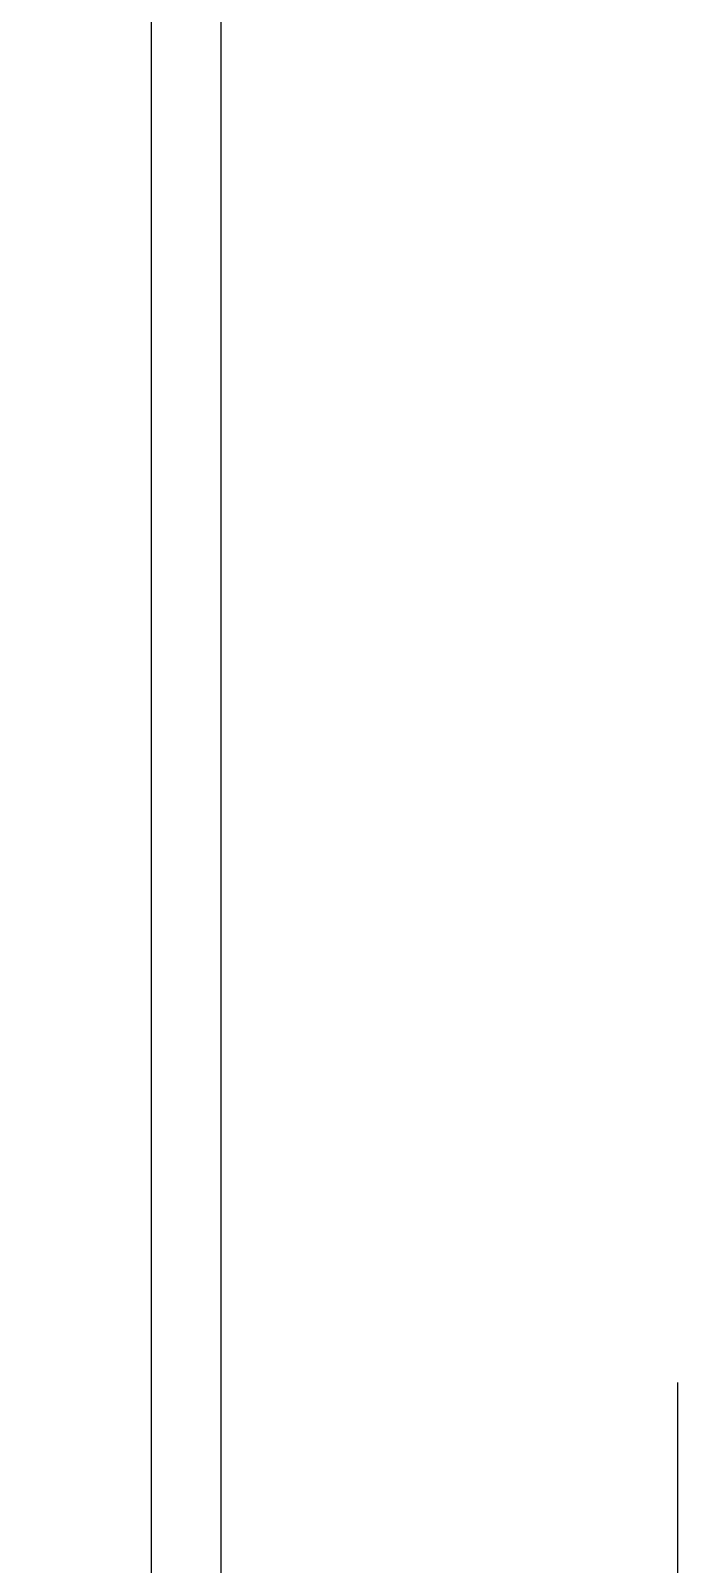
# Model space of a CAD drawing. Extents: x -1396510 to 1250330, y -1892470 to 1623980.
# Drawn here: x -1167173.5 to -1166996.4, y -62751.8 to -62331.8 of the extents above; entities that cross this region are included whole.
import ezdxf

# ---------------------------------------------------------------- set-up
doc = ezdxf.new("R2010")
doc.units = 0
doc.header["$LTSCALE"] = 1000
doc.header["$MEASUREMENT"] = 0
doc.styles.get("Standard").update_dxf_attribs({"font": 'gbenor.shx', "bigfont": 'gbcbig.shx'})
doc.dimstyles.get("Standard").update_dxf_attribs({"dimscale": 100, "dimtxt": 3.5, "dimasz": 1, "dimexe": 2.5, "dimexo": 3, "dimgap": 1.5, "dimtad": 1, "dimdec": 0, "dimzin": 0, "dimdsep": 46, "dimtxsty": 'Standard', "dimblk": 'ARCHTICK', "dimcen": 0.09, "dimadec": 0, "dimazin": 0, "dimtfac": 1, "dimtdec": 0, "dimtix": 1, "dimtmove": 2, "dimatfit": 3, "dimfxl": 0, "dimtolj": 1, "dimtzin": 0, "dimarcsym": 0})

# ---------------------------------------------------------------- blocks, each defined once
blk = doc.blocks.new('_ArchTick')
at = {"color": 0, "linetype": 'ByBlock', "const_width": 0.4}
blk.add_lwpolyline([(-0.5, -0.5), (0.5, 0.5)], dxfattribs=at)

msp = doc.modelspace()

# ---------------------------------------------------------------- linework, layer by layer
at = {"linetype": 'Continuous'}
for p, q in [((-1167140.48, -61271.79), (-1167140.48, -62874.07)), ((-1167121.44, -61271.79), (-1167121.44, -62874.07)), ((-1166996.43, -62701.99), (-1166996.43, -62987.84))]:
    msp.add_line(p, q, dxfattribs=at)

# ---------------------------------------------------------------- leaders
msp.add_leader([(-1167885.37, -62588.49), (-1166506.08, -63636.83)], dimstyle='Standard', override={"dimgap": 20, "dimtad": 0})

doc.saveas('drawing.dxf')
